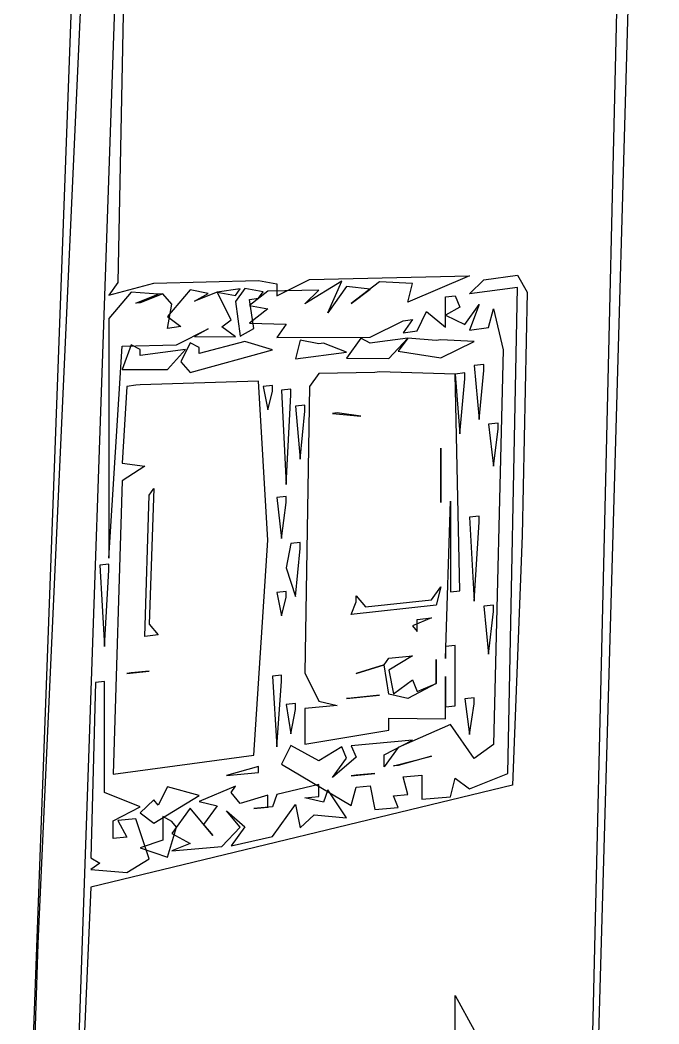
# Model space of a CAD drawing. Extents: x -13044 to 47959, y -15328 to 42462.
# Drawn here: x -12763 to -7657, y -1956 to 6067 of the extents above; entities that cross this region are included whole.
import ezdxf

# ---------------------------------------------------------------- set-up
doc = ezdxf.new("R2010")
doc.units = 0

msp = doc.modelspace()

# ---------------------------------------------------------------- linework, layer by layer
for p, q in [((-7657.4087, 14829.6841), (-8167.6818, -2965.4726)), ((-7657.4087, 14829.6841, 2942.7083), (-8167.6818, -2965.4726, 1057.2917)), ((-12763.0383, -4941.87), (-12160.7056, 11318.0613)), ((-12763.0383, -4941.87, 864.5833), (-12160.7056, 11318.0613, 2677.0833)), ((-11874.336, 9322.4134), (-11981.9455, 3970.71)), ((-11874.336, 9322.4134, 2447.9167), (-11981.9455, 3970.71, 1854.1667)), ((-12374.2513, -4508.5259), (-11910.2354, 8987.6616)), ((-12374.2513, -4508.5259, 911.4583), (-11910.2354, 8987.6616, 2411.4583)), ((-8206.6977, -2967.6967), (-7932.8809, 8791.0242)), ((-8206.6977, -2967.6967, 1057.2917), (-7932.8809, 8791.0242, 2307.2917)), ((-12196.3696, 7998.5968), (-12622.0654, -1316.5024)), ((-12196.3696, 7998.5968, 2307.2917), (-12622.0654, -1316.5024, 1270.8333)), ((-10450.816, 3993.4591), (-9171.3253, 4023.961)), ((-10450.816, 3993.4591, 1833.3333), (-9171.3253, 4023.961, 1817.7083)), ((-9171.3253, 4023.961), (-9664.8813, 3813.1374)), ((-9171.3253, 4023.961, 1817.7083), (-9664.8813, 3813.1374, 1802.0833)), ((-9056.6529, 3991.1606), (-8787.9427, 4027.398)), ((-9056.6529, 3991.1606, 1812.5), (-8787.9427, 4027.398, 1812.5)), ((-8787.9427, 4027.398), (-8710.8734, 3892.2556)), ((-8787.9427, 4027.398, 1812.5), (-8710.8734, 3892.2556, 1796.875)), ((-11981.9455, 3970.71), (-12053.5377, 3867.3134)), ((-11981.9455, 3970.71, 1854.1667), (-12053.5377, 3867.3134, 1843.75)), ((-12053.5377, 3867.3134), (-11694.3947, 3963.8133)), ((-12053.5377, 3867.3134, 1843.75), (-11694.3947, 3963.8133, 1848.9583)), ((-11694.3947, 3963.8133), (-10857.0064, 3985.1688)), ((-11694.3947, 3963.8133, 1848.9583), (-10857.0064, 3985.1688, 1838.5417)), ((-10857.0064, 3985.1688), (-10709.7324, 3957.9863)), ((-10857.0064, 3985.1688, 1838.5417), (-10709.7324, 3957.9863, 1833.3333)), ((-10709.7324, 3863.1089), (-10450.816, 3993.4591)), ((-10709.7324, 3863.1089, 1822.9167), (-10450.816, 3993.4591, 1833.3333)), ((-10709.7324, 3957.9863), (-10709.7324, 3863.1089)), ((-10709.7324, 3957.9863, 1833.3333), (-10709.7324, 3863.1089, 1822.9167)), ((-10190.3777, 3981.4227), (-10487.897, 3798.1476)), ((-10190.3777, 3981.4227, 1828.125), (-10487.897, 3798.1476, 1812.5)), ((-10302.1814, 3727.8775), (-10190.3777, 3981.4227)), ((-10302.1814, 3727.8775, 1802.0833), (-10190.3777, 3981.4227, 1828.125)), ((-10153.0472, 3938.7795), (-10302.1814, 3727.8775)), ((-10153.0472, 3938.7795, 1822.9167), (-10302.1814, 3727.8775, 1802.0833)), ((-9965.9234, 3916.3773), (-10153.0472, 3938.7795)), ((-9965.9234, 3916.3773, 1817.7083), (-10153.0472, 3938.7795, 1822.9167)), ((-9890.8531, 3974.4198), (-10115.6854, 3800.5852)), ((-9890.8531, 3974.4198, 1822.9167), (-10115.6854, 3800.5852, 1807.2917)), ((-9627.108, 3962.2508), (-9890.8531, 3974.4198)), ((-9627.108, 3962.2508, 1817.7083), (-9890.8531, 3974.4198, 1822.9167)), ((-9664.8813, 3813.1374), (-9627.108, 3962.2508)), ((-9664.8813, 3813.1374, 1802.0833), (-9627.108, 3962.2508, 1817.7083)), ((-9171.3253, 3879.1669), (-9056.6529, 3991.1606)), ((-9171.3253, 3879.1669, 1802.0833), (-9056.6529, 3991.1606, 1812.5)), ((-11874.336, 3892.0572), (-12053.5377, 3680.4446)), ((-11874.336, 3892.0572), (-12053.5377, 3680.4446)), ((-11874.336, 3892.0572, 1843.75), (-12053.5377, 3680.4446, 1822.9167)), ((-11874.336, 3892.0572, 1843.75), (-12053.5377, 3680.4446, 1822.9167)), ((-11658.3172, 3874.9554), (-11874.336, 3892.0572)), ((-11658.3172, 3874.9554), (-11874.336, 3892.0572)), ((-11658.3172, 3874.9554, 1838.5417), (-11874.336, 3892.0572, 1843.75)), ((-11658.3172, 3874.9554, 1838.5417), (-11874.336, 3892.0572, 1843.75)), ((-11838.4071, 3803.3528), (-11658.3172, 3874.9554)), ((-11838.4071, 3803.3528, 1833.3333), (-11658.3172, 3874.9554, 1838.5417)), ((-11622.21, 3879.9216), (-11802.4485, 3808.2793)), ((-11622.21, 3879.9216, 1838.5417), (-11802.4485, 3808.2793, 1833.3333)), ((-11622.21, 3879.9216), (-11658.3172, 3874.9554)), ((-11622.21, 3879.9216, 1838.5417), (-11658.3172, 3874.9554, 1838.5417)), ((-11549.9059, 3795.8912), (-11622.21, 3879.9216)), ((-11549.9059, 3795.8912), (-11622.21, 3879.9216)), ((-11549.9059, 3795.8912, 1828.125), (-11622.21, 3879.9216, 1838.5417)), ((-11549.9059, 3795.8912, 1828.125), (-11622.21, 3879.9216, 1838.5417)), ((-11404.9385, 3909.8054), (-11586.0729, 3697.0192)), ((-11404.9385, 3909.8054), (-11586.0729, 3697.0192)), ((-11404.9385, 3909.8054, 1838.5417), (-11586.0729, 3697.0192, 1817.7083)), ((-11404.9385, 3909.8054, 1838.5417), (-11586.0729, 3697.0192, 1817.7083)), ((-11259.49, 3882.6671), (-11404.9385, 3909.8054)), ((-11259.49, 3882.6671), (-11404.9385, 3909.8054)), ((-11259.49, 3882.6671, 1833.3333), (-11404.9385, 3909.8054, 1838.5417)), ((-11259.49, 3882.6671, 1833.3333), (-11404.9385, 3909.8054, 1838.5417)), ((-11186.5846, 3892.6555), (-11368.6216, 3820.6306)), ((-11186.5846, 3892.6555), (-11368.6216, 3820.6306)), ((-11186.5846, 3892.6555, 1833.3333), (-11368.6216, 3820.6306, 1828.125)), ((-11186.5846, 3892.6555, 1833.3333), (-11368.6216, 3820.6306, 1828.125)), ((-11368.6216, 3820.6306), (-11259.49, 3882.6671)), ((-11368.6216, 3820.6306), (-11259.49, 3882.6671)), ((-11368.6216, 3820.6306, 1828.125), (-11259.49, 3882.6671, 1833.3333)), ((-11368.6216, 3820.6306, 1828.125), (-11259.49, 3882.6671, 1833.3333)), ((-11003.7903, 3917.6991), (-11186.5846, 3892.6555)), ((-11003.7903, 3917.6991, 1833.3333), (-11186.5846, 3892.6555, 1833.3333)), ((-11076.9992, 3671.4616), (-11186.5846, 3892.6555)), ((-11076.9992, 3671.4616), (-11186.5846, 3892.6555)), ((-11186.5846, 3892.6555), (-11040.41, 3865.4209)), ((-11076.9992, 3671.4616, 1807.2917), (-11186.5846, 3892.6555, 1833.3333)), ((-11076.9992, 3671.4616, 1807.2917), (-11186.5846, 3892.6555, 1833.3333)), ((-11186.5846, 3892.6555, 1833.3333), (-11040.41, 3865.4209, 1828.125)), ((-10967.1402, 3922.7203), (-11040.41, 3818.1597)), ((-10967.1402, 3922.7203, 1833.3333), (-11040.41, 3818.1597, 1822.9167)), ((-11040.41, 3865.4209), (-11003.7903, 3917.6991)), ((-11040.41, 3865.4209, 1828.125), (-11003.7903, 3917.6991, 1833.3333)), ((-10820.234, 3895.4678), (-10967.1402, 3922.7203)), ((-10820.234, 3895.4678, 1828.125), (-10967.1402, 3922.7203, 1833.3333)), ((-10783.4308, 3900.4902), (-10930.4595, 3785.7852)), ((-10783.4308, 3900.4902, 1828.125), (-10930.4595, 3785.7852, 1817.7083)), ((-10857.0064, 3843.0899), (-10820.234, 3895.4678)), ((-10857.0064, 3843.0899, 1822.9167), (-10820.234, 3895.4678, 1828.125)), ((-10376.561, 3908.3972), (-10783.4308, 3900.4902)), ((-10376.561, 3908.3972, 1822.9167), (-10783.4308, 3900.4902, 1828.125)), ((-10487.897, 3798.1476), (-10376.561, 3908.3972)), ((-10487.897, 3798.1476, 1812.5), (-10376.561, 3908.3972, 1822.9167)), ((-10115.6854, 3800.5852), (-9965.9234, 3916.3773)), ((-10115.6854, 3800.5852, 1807.2917), (-9965.9234, 3916.3773, 1817.7083)), ((-9361.7981, 3853.6848), (-9285.7059, 3863.8647)), ((-9361.7981, 3853.6848, 1802.0833), (-9285.7059, 3863.8647, 1802.0833)), ((-9361.7981, 3612.8727), (-9361.7981, 3853.6848)), ((-9361.7981, 3612.8727, 1776.0417), (-9361.7981, 3853.6848, 1802.0833)), ((-9285.7059, 3863.8647), (-9247.6114, 3772.5136)), ((-9285.7059, 3863.8647, 1802.0833), (-9247.6114, 3772.5136, 1791.6667)), ((-8787.9427, 3930.457), (-9171.3253, 3879.1669)), ((-8787.9427, 3930.457, 1802.0833), (-9171.3253, 3879.1669, 1802.0833)), ((-8864.8806, 45.8255), (-8787.9427, 3930.457)), ((-8864.8806, 45.8255, 1385.4167), (-8787.9427, 3930.457, 1802.0833)), ((-8710.8734, 3892.2556), (-8749.4245, 1947.47)), ((-8710.8734, 3892.2556, 1796.875), (-8749.4245, 1947.47, 1588.5417)), ((-11802.4485, 3808.2793), (-11838.4071, 3803.3528)), ((-11802.4485, 3808.2793, 1833.3333), (-11838.4071, 3803.3528, 1833.3333)), ((-11586.0729, 3603.0828), (-11549.9059, 3795.8912)), ((-11586.0729, 3603.0828), (-11549.9059, 3795.8912)), ((-11586.0729, 3603.0828, 1807.2917), (-11549.9059, 3795.8912, 1828.125)), ((-11586.0729, 3603.0828, 1807.2917), (-11549.9059, 3795.8912, 1828.125)), ((-11040.41, 3818.1597), (-11003.7903, 3539.4525)), ((-11040.41, 3818.1597, 1822.9167), (-11003.7903, 3539.4525, 1791.6667)), ((-10930.4595, 3833.1054), (-10857.0064, 3843.0899)), ((-10930.4595, 3833.1054, 1822.9167), (-10857.0064, 3843.0899, 1822.9167)), ((-10893.7483, 3601.396), (-10930.4595, 3833.1054)), ((-10893.7483, 3601.396, 1796.875), (-10930.4595, 3833.1054, 1822.9167)), ((-10930.4595, 3785.7852), (-10783.4308, 3758.2928)), ((-10930.4595, 3785.7852, 1817.7083), (-10783.4308, 3758.2928, 1812.5)), ((-9247.6114, 3772.5136), (-9361.7981, 3709.1976)), ((-9247.6114, 3772.5136, 1791.6667), (-9361.7981, 3709.1976, 1786.4583)), ((-9209.4846, 3632.8408), (-9094.9095, 3792.7786)), ((-9209.4846, 3632.8408, 1776.0417), (-9094.9095, 3792.7786, 1791.6667)), ((-9094.9095, 3792.7786), (-9171.3253, 3589.5787)), ((-9094.9095, 3792.7786, 1791.6667), (-9171.3253, 3589.5787, 1770.8333)), ((-11586.0729, 3697.0192), (-11477.4822, 3617.6687)), ((-11586.0729, 3697.0192), (-11477.4822, 3617.6687)), ((-11586.0729, 3697.0192, 1817.7083), (-11477.4822, 3617.6687, 1807.2917)), ((-11586.0729, 3697.0192, 1817.7083), (-11477.4822, 3617.6687, 1807.2917)), ((-10783.4308, 3758.2928), (-10930.4595, 3643.8246)), ((-10783.4308, 3758.2928, 1812.5), (-10930.4595, 3643.8246, 1802.0833)), ((-9589.3027, 3583.0472), (-9513.5962, 3737.215)), ((-9589.3027, 3583.0472, 1776.0417), (-9513.5962, 3737.215, 1791.6667)), ((-9513.5962, 3737.215), (-9361.7981, 3612.8727)), ((-9513.5962, 3737.215, 1791.6667), (-9361.7981, 3612.8727, 1776.0417)), ((-9361.7981, 3709.1976), (-9209.4846, 3632.8408)), ((-9361.7981, 3709.1976, 1786.4583), (-9209.4846, 3632.8408, 1776.0417)), ((-9018.3637, 3609.5496), (-8980.0419, 3759.6551)), ((-9018.3637, 3609.5496, 1770.8333), (-8980.0419, 3759.6551, 1786.4583)), ((-8980.0419, 3759.6551), (-8903.3004, 3430.938)), ((-8980.0419, 3759.6551, 1786.4583), (-8903.3004, 3430.938, 1750)), ((-12053.5377, 3680.4446), (-12053.5377, 1765.0394)), ((-12053.5377, 3680.4446), (-12053.5377, 1765.0394)), ((-12053.5377, 3680.4446, 1822.9167), (-12053.5377, 1765.0394, 1609.375)), ((-12053.5377, 3680.4446, 1822.9167), (-12053.5377, 1765.0394, 1609.375)), ((-11477.4822, 3617.6687), (-11586.0729, 3603.0828)), ((-11477.4822, 3617.6687), (-11586.0729, 3603.0828)), ((-11477.4822, 3617.6687, 1807.2917), (-11586.0729, 3603.0828, 1807.2917)), ((-11477.4822, 3617.6687, 1807.2917), (-11586.0729, 3603.0828, 1807.2917)), ((-11150.0865, 3614.4422), (-11076.9992, 3671.4616)), ((-11150.0865, 3614.4422), (-11076.9992, 3671.4616)), ((-11150.0865, 3614.4422, 1802.0833), (-11076.9992, 3671.4616, 1807.2917)), ((-11150.0865, 3614.4422, 1802.0833), (-11076.9992, 3671.4616, 1807.2917)), ((-11040.41, 3534.5927), (-11150.0865, 3614.4422)), ((-11040.41, 3534.5927), (-11150.0865, 3614.4422)), ((-11040.41, 3534.5927, 1791.6667), (-11150.0865, 3614.4422, 1802.0833)), ((-11040.41, 3534.5927, 1791.6667), (-11150.0865, 3614.4422, 1802.0833)), ((-10930.4595, 3643.8246), (-10635.9108, 3635.7518)), ((-10930.4595, 3643.8246, 1802.0833), (-10635.9108, 3635.7518, 1796.875)), ((-10635.9108, 3635.7518), (-10709.7324, 3531.038)), ((-10635.9108, 3635.7518, 1796.875), (-10709.7324, 3531.038, 1786.4583)), ((-9965.9234, 3533.6728), (-9702.6228, 3664.15)), ((-9965.9234, 3533.6728, 1776.0417), (-9702.6228, 3664.15, 1786.4583)), ((-9702.6228, 3664.15), (-9627.108, 3674.1309)), ((-9627.108, 3674.1309), (-9702.6228, 3568.1911)), ((-9702.6228, 3664.15, 1786.4583), (-9627.108, 3674.1309, 1786.4583)), ((-9627.108, 3674.1309, 1786.4583), (-9702.6228, 3568.1911, 1776.0417)), ((-11513.709, 3471.7816), (-11259.49, 3599.8059)), ((-11513.709, 3471.7816), (-11259.49, 3599.8059)), ((-11513.709, 3471.7816, 1791.6667), (-11259.49, 3599.8059, 1802.0833)), ((-11513.709, 3471.7816, 1791.6667), (-11259.49, 3599.8059, 1802.0833)), ((-11259.49, 3599.8059), (-11368.6216, 3538.121)), ((-11259.49, 3599.8059), (-11368.6216, 3538.121)), ((-11259.49, 3599.8059, 1802.0833), (-11368.6216, 3538.121, 1796.875)), ((-11259.49, 3599.8059, 1802.0833), (-11368.6216, 3538.121, 1796.875)), ((-11368.6216, 3538.121), (-11040.41, 3534.5927)), ((-11368.6216, 3538.121), (-11040.41, 3534.5927)), ((-11368.6216, 3538.121, 1796.875), (-11040.41, 3534.5927, 1791.6667)), ((-11368.6216, 3538.121, 1796.875), (-11040.41, 3534.5927, 1791.6667)), ((-11003.7903, 3539.4525), (-10893.7483, 3601.396)), ((-11003.7903, 3539.4525, 1791.6667), (-10893.7483, 3601.396, 1796.875)), ((-10709.7324, 3531.038), (-9965.9234, 3533.6728)), ((-10709.7324, 3531.038, 1786.4583), (-9965.9234, 3533.6728, 1776.0417)), ((-9702.6228, 3568.1911), (-9589.3027, 3583.0472)), ((-9702.6228, 3568.1911, 1776.0417), (-9589.3027, 3583.0472, 1776.0417)), ((-9171.3253, 3589.5787), (-9018.3637, 3609.5496)), ((-9171.3253, 3589.5787, 1770.8333), (-9018.3637, 3609.5496, 1770.8333)), ((-12053.5377, 1765.0394), (-11946.1052, 3461.1735)), ((-12053.5377, 1765.0394), (-11946.1052, 3461.1735)), ((-12053.5377, 1765.0394, 1609.375), (-11946.1052, 3461.1735, 1796.875)), ((-12053.5377, 1765.0394, 1609.375), (-11946.1052, 3461.1735, 1796.875)), ((-11946.1052, 3461.1735), (-11513.709, 3471.7816)), ((-11946.1052, 3461.1735), (-11513.709, 3471.7816)), ((-11946.1052, 3461.1735, 1796.875), (-11513.709, 3471.7816, 1791.6667)), ((-11946.1052, 3461.1735, 1796.875), (-11513.709, 3471.7816, 1791.6667)), ((-11874.336, 3470.7365), (-11946.1052, 3274.074)), ((-11874.336, 3470.7365, 1796.875), (-11946.1052, 3274.074, 1776.0417)), ((-11802.4485, 3433.4632), (-11874.336, 3470.7365)), ((-11802.4485, 3433.4632, 1791.6667), (-11874.336, 3470.7365, 1796.875)), ((-11404.9385, 3486.2165), (-11477.4822, 3335.5098)), ((-11404.9385, 3486.2165, 1791.6667), (-11477.4822, 3335.5098, 1776.0417)), ((-11332.2745, 3448.7552), (-11404.9385, 3486.2165)), ((-11332.2745, 3448.7552, 1786.4583), (-11404.9385, 3486.2165, 1791.6667)), ((-10967.1402, 3497.0158), (-11332.2745, 3401.6507)), ((-10967.1402, 3497.0158, 1786.4583), (-11332.2745, 3401.6507, 1781.25)), ((-10746.597, 3431.3277), (-10967.1402, 3497.0158)), ((-10746.597, 3431.3277, 1776.0417), (-10967.1402, 3497.0158, 1786.4583)), ((-10524.9469, 3507.9236), (-10561.9658, 3360.4965)), ((-10524.9469, 3507.9236, 1781.25), (-10561.9658, 3360.4965, 1765.625)), ((-10376.561, 3479.8388), (-10524.9469, 3507.9236)), ((-10376.561, 3479.8388, 1776.0417), (-10524.9469, 3507.9236, 1781.25)), ((-10339.3868, 3484.7123), (-10376.561, 3479.8388)), ((-10339.3868, 3484.7123, 1776.0417), (-10376.561, 3479.8388, 1776.0417)), ((-10153.0472, 3413.666), (-10339.3868, 3484.7123)), ((-10153.0472, 3413.666, 1765.625), (-10339.3868, 3484.7123, 1776.0417)), ((-10040.8674, 3523.8478), (-10153.0472, 3365.9284)), ((-10040.8674, 3523.8478, 1776.0417), (-10153.0472, 3365.9284, 1760.4167)), ((-9965.9234, 3485.8347), (-10040.8674, 3523.8478)), ((-9965.9234, 3485.8347, 1770.8333), (-10040.8674, 3523.8478, 1776.0417)), ((-9928.404, 3490.7333), (-9965.9234, 3485.8347)), ((-9928.404, 3490.7333, 1770.8333), (-9965.9234, 3485.8347, 1770.8333)), ((-9664.8813, 3525.1393), (-9928.404, 3490.7333)), ((-9664.8813, 3525.1393, 1770.8333), (-9928.404, 3490.7333, 1770.8333)), ((-9815.6562, 3361.6976), (-9664.8813, 3525.1393)), ((-9815.6562, 3361.6976, 1755.2083), (-9664.8813, 3525.1393, 1770.8333)), ((-9664.8813, 3525.1393), (-9740.3324, 3419.3699)), ((-9664.8813, 3525.1393, 1770.8333), (-9740.3324, 3419.3699, 1760.4167)), ((-9437.7614, 3506.6707), (-9664.8813, 3525.1393)), ((-9437.7614, 3506.6707, 1765.625), (-9664.8813, 3525.1393, 1770.8333)), ((-9399.7959, 3511.6072), (-9437.7614, 3506.6707)), ((-9399.7959, 3511.6072, 1765.625), (-9437.7614, 3506.6707, 1765.625)), ((-9133.1336, 3497.9946), (-9399.7959, 3511.6072)), ((-9133.1336, 3497.9946, 1760.4167), (-9399.7959, 3511.6072, 1765.625)), ((-9399.7959, 3367.1811), (-9133.1336, 3497.9946)), ((-9399.7959, 3367.1811, 1750), (-9133.1336, 3497.9946, 1760.4167)), ((-11441.2254, 3434.3549), (-11802.4485, 3386.6112)), ((-11441.2254, 3434.3549, 1786.4583), (-11802.4485, 3386.6112, 1786.4583)), ((-11802.4485, 3386.6112), (-11802.4485, 3433.4632)), ((-11802.4485, 3386.6112, 1786.4583), (-11802.4485, 3433.4632, 1791.6667)), ((-11586.0729, 3274.3055), (-11441.2254, 3434.3549)), ((-11586.0729, 3274.3055, 1770.8333), (-11441.2254, 3434.3549, 1786.4583)), ((-11404.9385, 3250.8893), (-10746.597, 3431.3277)), ((-11404.9385, 3250.8893, 1765.625), (-10746.597, 3431.3277, 1776.0417)), ((-11332.2745, 3401.6507), (-11332.2745, 3448.7552)), ((-11332.2745, 3401.6507, 1781.25), (-11332.2745, 3448.7552, 1786.4583)), ((-10561.9658, 3360.4965), (-10153.0472, 3413.666)), ((-10561.9658, 3360.4965, 1765.625), (-10153.0472, 3413.666, 1765.625)), ((-9740.3324, 3419.3699), (-9399.7959, 3367.1811)), ((-9740.3324, 3419.3699, 1760.4167), (-9399.7959, 3367.1811, 1750)), ((-8903.3004, 3430.938), (-8980.0419, 277.2024)), ((-8903.3004, 3430.938, 1750), (-8980.0419, 277.2024, 1411.4583)), ((-11477.4822, 3335.5098), (-11404.9385, 3250.8893)), ((-11477.4822, 3335.5098, 1776.0417), (-11404.9385, 3250.8893, 1765.625)), ((-10153.0472, 3365.9284), (-9815.6562, 3361.6976)), ((-10153.0472, 3365.9284, 1760.4167), (-9815.6562, 3361.6976, 1755.2083)), ((-9056.6529, 3314.5929), (-9133.1336, 3304.8538)), ((-9056.6529, 3314.5929, 1739.5833), (-9133.1336, 3304.8538, 1739.5833)), ((-9133.1336, 3304.8538), (-9094.9095, 2874.9698)), ((-9133.1336, 3304.8538, 1739.5833), (-9094.9095, 2874.9698, 1692.7083)), ((-9056.6529, 3266.2666), (-9056.6529, 3314.5929)), ((-9056.6529, 3266.2666, 1734.375), (-9056.6529, 3314.5929, 1739.5833)), ((-11946.1052, 3274.074), (-11586.0729, 3274.3055)), ((-11946.1052, 3274.074, 1776.0417), (-11586.0729, 3274.3055, 1770.8333)), ((-10376.561, 3241.7509), (-10450.816, 3137.0601)), ((-10376.561, 3241.7509, 1750), (-10450.816, 3137.0601, 1739.5833)), ((-9928.404, 3251.4423), (-10376.561, 3241.7509)), ((-9928.404, 3251.4423, 1744.7917), (-10376.561, 3241.7509, 1750)), ((-9890.8531, 3256.2442), (-9928.404, 3251.4423)), ((-9890.8531, 3256.2442, 1744.7917), (-9928.404, 3251.4423, 1744.7917)), ((-9285.7059, 3237.222), (-9890.8531, 3256.2442)), ((-9285.7059, 3237.222, 1734.375), (-9890.8531, 3256.2442, 1744.7917)), ((-9209.4846, 3246.8871), (-9285.7059, 3237.222)), ((-9209.4846, 3246.8871, 1734.375), (-9285.7059, 3237.222, 1734.375)), ((-9247.6114, 1505.9979), (-9285.7059, 3237.222)), ((-9285.7059, 3237.222), (-9247.6114, 2759.8151)), ((-9247.6114, 1505.9979, 1546.875), (-9285.7059, 3237.222, 1734.375)), ((-9285.7059, 3237.222, 1734.375), (-9247.6114, 2759.8151, 1682.2917)), ((-9209.4846, 3198.6429), (-9209.4846, 3246.8871)), ((-9209.4846, 3198.6429, 1729.1667), (-9209.4846, 3246.8871, 1734.375)), ((-9094.9095, 2874.9698), (-9056.6529, 3266.2666)), ((-9094.9095, 2874.9698, 1692.7083), (-9056.6529, 3266.2666, 1734.375)), ((-11910.2354, 3138.3941), (-11946.1052, 2525.6759)), ((-11910.2354, 3138.3941, 1760.4167), (-11946.1052, 2525.6759, 1692.7083)), ((-11838.4071, 3147.695), (-11910.2354, 3138.3941)), ((-11838.4071, 3147.695, 1760.4167), (-11910.2354, 3138.3941, 1760.4167)), ((-11802.4485, 3152.3512), (-11838.4071, 3147.695)), ((-11802.4485, 3152.3512, 1760.4167), (-11838.4071, 3147.695, 1760.4167)), ((-10857.0064, 3180.055), (-11802.4485, 3152.3512)), ((-10857.0064, 3180.055, 1750), (-11802.4485, 3152.3512, 1760.4167)), ((-10783.4308, 1909.7265), (-10857.0064, 3180.055)), ((-10783.4308, 1909.7265, 1609.375), (-10857.0064, 3180.055, 1750)), ((-10746.597, 3146.8142), (-10820.234, 3137.3977)), ((-10746.597, 3146.8142, 1744.7917), (-10820.234, 3137.3977, 1744.7917)), ((-10820.234, 3137.3977), (-10783.4308, 2952.5075)), ((-10820.234, 3137.3977, 1744.7917), (-10783.4308, 2952.5075, 1723.9583)), ((-10746.597, 3099.3953), (-10746.597, 3146.8142)), ((-10746.597, 3099.3953, 1739.5833), (-10746.597, 3146.8142, 1744.7917)), ((-10450.816, 3137.0601), (-10487.897, 849.5632)), ((-10450.816, 3137.0601, 1739.5833), (-10487.897, 849.5632, 1489.5833)), ((-9247.6114, 2759.8151), (-9209.4846, 3198.6429)), ((-9247.6114, 2759.8151, 1682.2917), (-9209.4846, 3198.6429, 1729.1667)), ((-10783.4308, 2952.5075), (-10746.597, 3099.3953)), ((-10783.4308, 2952.5075, 1723.9583), (-10746.597, 3099.3953, 1739.5833)), ((-10598.9538, 3118.1962), (-10672.837, 3108.7879)), ((-10598.9538, 3118.1962, 1739.5833), (-10672.837, 3108.7879, 1739.5833)), ((-10672.837, 3108.7879), (-10635.9108, 2353.8366)), ((-10672.837, 3108.7879, 1739.5833), (-10635.9108, 2353.8366, 1656.25)), ((-10635.9108, 2353.8366), (-10598.9538, 3070.698)), ((-10635.9108, 2353.8366, 1656.25), (-10598.9538, 3070.698, 1734.375)), ((-10598.9538, 3070.698), (-10598.9538, 3118.1962)), ((-10598.9538, 3070.698, 1734.375), (-10598.9538, 3118.1962, 1739.5833)), ((-10487.897, 2989.6648), (-10561.9658, 2980.3521)), ((-10487.897, 2989.6648, 1723.9583), (-10561.9658, 2980.3521, 1723.9583)), ((-10561.9658, 2980.3521), (-10524.9469, 2557.1652)), ((-10561.9658, 2980.3521, 1723.9583), (-10524.9469, 2557.1652, 1677.0833)), ((-10487.897, 2942.1069), (-10487.897, 2989.6648)), ((-10487.897, 2942.1069, 1718.75), (-10487.897, 2989.6648, 1723.9583)), ((-10524.9469, 2557.1652), (-10487.897, 2942.1069)), ((-10524.9469, 2557.1652, 1677.0833), (-10487.897, 2942.1069, 1718.75)), ((-10227.6769, 2926.987), (-10264.9448, 2922.3413)), ((-10227.6769, 2926.987, 1713.5417), (-10264.9448, 2922.3413, 1713.5417)), ((-10264.9448, 2922.3413), (-10040.8674, 2902.476)), ((-10264.9448, 2922.3413, 1713.5417), (-10040.8674, 2902.476, 1708.3333)), ((-10040.8674, 2902.476), (-10227.6769, 2926.987)), ((-10040.8674, 2902.476, 1708.3333), (-10227.6769, 2926.987, 1713.5417)), ((-8941.6875, 2845.3527), (-9018.3637, 2836.0004)), ((-8941.6875, 2845.3527, 1687.5), (-9018.3637, 2836.0004, 1687.5)), ((-9018.3637, 2836.0004), (-8980.0419, 2502.1028)), ((-9018.3637, 2836.0004, 1687.5), (-8980.0419, 2502.1028, 1651.0417)), ((-8941.6875, 2796.9647), (-8941.6875, 2845.3527)), ((-8941.6875, 2796.9647, 1682.2917), (-8941.6875, 2845.3527, 1687.5)), ((-8980.0419, 2502.1028), (-8941.6875, 2796.9647)), ((-8980.0419, 2502.1028, 1651.0417), (-8941.6875, 2796.9647, 1682.2917)), ((-9399.7959, 2645.0507), (-9399.7959, 2211.7724)), ((-9399.7959, 2596.9087), (-9399.7959, 2645.0507)), ((-9399.7959, 2645.0507, 1671.875), (-9399.7959, 2211.7724, 1625)), ((-9399.7959, 2596.9087, 1666.6667), (-9399.7959, 2645.0507, 1671.875)), ((-9399.7959, 2211.7724), (-9399.7959, 2596.9087)), ((-9399.7959, 2211.7724, 1625), (-9399.7959, 2596.9087, 1666.6667)), ((-11946.1052, 2525.6759), (-11766.4603, 2500.8125)), ((-11946.1052, 2525.6759, 1692.7083), (-11766.4603, 2500.8125, 1687.5)), ((-11766.4603, 2500.8125), (-11946.1052, 2385.3513)), ((-11766.4603, 2500.8125, 1687.5), (-11946.1052, 2385.3513, 1677.0833)), ((-11946.1052, 2385.3513), (-12017.7564, 39.8683)), ((-11946.1052, 2385.3513, 1677.0833), (-12017.7564, 39.8683, 1416.6667)), ((-11766.4603, 1141.5438), (-11730.4423, 2270.7523)), ((-11766.4603, 1141.5438, 1536.4583), (-11730.4423, 2270.7523, 1661.4583)), ((-11694.3947, 2321.9623), (-11730.4423, 1239.1575)), ((-11730.4423, 2270.7523), (-11694.3947, 2321.9623)), ((-11694.3947, 2321.9623, 1666.6667), (-11730.4423, 1239.1575, 1546.875)), ((-11730.4423, 2270.7523, 1661.4583), (-11694.3947, 2321.9623, 1666.6667)), ((-10635.9108, 2258.8799), (-10709.7324, 2250.1929)), ((-10635.9108, 2258.8799, 1645.8333), (-10709.7324, 2250.1929, 1645.8333)), ((-10709.7324, 2250.1929), (-10672.837, 1922.325)), ((-10709.7324, 2250.1929, 1645.8333), (-10672.837, 1922.325, 1609.375)), ((-10635.9108, 2211.4016), (-10635.9108, 2258.8799)), ((-10635.9108, 2211.4016, 1640.625), (-10635.9108, 2258.8799, 1645.8333)), ((-10672.837, 1922.325), (-10635.9108, 2211.4016)), ((-10672.837, 1922.325, 1609.375), (-10635.9108, 2211.4016, 1640.625)), ((-9361.7981, 963.9391), (-9323.7682, 2220.5558)), ((-9361.7981, 963.9391, 1489.5833), (-9323.7682, 2220.5558, 1625)), ((-9323.7682, 2220.5558), (-9323.7682, 1497.813)), ((-9323.7682, 2220.5558, 1625), (-9323.7682, 1497.813, 1546.875)), ((-9094.9095, 2102.0782), (-9171.3253, 2093.3731)), ((-9094.9095, 2102.0782, 1609.375), (-9171.3253, 2093.3731, 1609.375)), ((-9171.3253, 2093.3731), (-9133.1336, 1421.731)), ((-9171.3253, 2093.3731, 1609.375), (-9133.1336, 1421.731, 1536.4583)), ((-9094.9095, 2053.7724), (-9094.9095, 2102.0782)), ((-9094.9095, 2053.7724, 1604.1667), (-9094.9095, 2102.0782, 1609.375)), ((-9133.1336, 1421.731), (-9094.9095, 2053.7724)), ((-9133.1336, 1421.731, 1536.4583), (-9094.9095, 2053.7724, 1604.1667)), ((-8749.4245, 1947.47), (-8826.428, -47.5816)), ((-8749.4245, 1947.47, 1588.5417), (-8826.428, -47.5816, 1375)), ((-10893.7483, 192.9228), (-10783.4308, 1909.7265)), ((-10893.7483, 192.9228, 1421.875), (-10783.4308, 1909.7265, 1609.375)), ((-10598.9538, 1883.2434), (-10635.9108, 1689.1398)), ((-10598.9538, 1883.2434, 1604.1667), (-10635.9108, 1689.1398, 1583.3333)), ((-10524.9469, 1891.6343), (-10598.9538, 1883.2434)), ((-10524.9469, 1891.6343, 1604.1667), (-10598.9538, 1883.2434, 1604.1667)), ((-10524.9469, 1844.0964), (-10524.9469, 1891.6343)), ((-10524.9469, 1844.0964, 1598.9583), (-10524.9469, 1891.6343, 1604.1667)), ((-10561.9658, 1459.7747), (-10524.9469, 1844.0964)), ((-10561.9658, 1459.7747, 1557.2917), (-10524.9469, 1844.0964, 1598.9583)), ((-12053.5377, 1718.3222), (-12125.0123, 1710.2184)), ((-12053.5377, 1718.3222, 1604.1667), (-12125.0123, 1710.2184, 1604.1667)), ((-12125.0123, 1710.2184), (-12089.2897, 1060.4966)), ((-12125.0123, 1710.2184, 1604.1667), (-12089.2897, 1060.4966, 1531.25)), ((-12053.5377, 1671.605), (-12053.5377, 1718.3222)), ((-12053.5377, 1671.605, 1598.9583), (-12053.5377, 1718.3222, 1604.1667)), ((-10635.9108, 1689.1398), (-10561.9658, 1459.7747)), ((-10635.9108, 1689.1398, 1583.3333), (-10561.9658, 1459.7747, 1557.2917)), ((-12089.2897, 1060.4966), (-12053.5377, 1671.605)), ((-12089.2897, 1060.4966, 1531.25), (-12053.5377, 1671.605, 1598.9583)), ((-9475.6948, 1433.3836), (-9399.7959, 1537.7841)), ((-9475.6948, 1433.3836, 1541.6667), (-9399.7959, 1537.7841, 1552.0833)), ((-9399.7959, 1537.7841), (-9437.7614, 1389.3184)), ((-9399.7959, 1537.7841, 1552.0833), (-9437.7614, 1389.3184, 1536.4583)), ((-10635.9108, 1499.2265), (-10709.7324, 1491.1737)), ((-10635.9108, 1499.2265, 1562.5), (-10709.7324, 1491.1737, 1562.5)), ((-10709.7324, 1491.1737), (-10672.837, 1305.3643)), ((-10709.7324, 1491.1737, 1562.5), (-10672.837, 1305.3643, 1541.6667)), ((-10672.837, 1305.3643), (-10635.9108, 1451.7481)), ((-10672.837, 1305.3643, 1541.6667), (-10635.9108, 1451.7481, 1557.2917)), ((-10635.9108, 1451.7481), (-10635.9108, 1499.2265)), ((-10635.9108, 1451.7481, 1557.2917), (-10635.9108, 1499.2265, 1562.5)), ((-10078.2921, 1464.4989), (-10003.4111, 1376.951)), ((-10078.2921, 1416.7211), (-10078.2921, 1464.4989)), ((-10078.2921, 1464.4989, 1552.0833), (-10003.4111, 1376.951, 1541.6667)), ((-10078.2921, 1416.7211, 1546.875), (-10078.2921, 1464.4989, 1552.0833)), ((-9323.7682, 1497.813), (-9247.6114, 1505.9979)), ((-9323.7682, 1497.813, 1546.875), (-9247.6114, 1505.9979, 1546.875)), ((-10115.6854, 1317.187), (-10078.2921, 1416.7211)), ((-10115.6854, 1317.187, 1536.4583), (-10078.2921, 1416.7211, 1546.875)), ((-9437.7614, 1389.3184), (-10115.6854, 1317.187)), ((-9437.7614, 1389.3184, 1536.4583), (-10115.6854, 1317.187, 1536.4583)), ((-10003.4111, 1376.951), (-9475.6948, 1433.3836)), ((-10003.4111, 1376.951, 1541.6667), (-9475.6948, 1433.3836, 1541.6667)), ((-8980.0419, 1389.6526), (-9056.6529, 1381.5423)), ((-8980.0419, 1389.6526, 1531.25), (-9056.6529, 1381.5423, 1531.25)), ((-9056.6529, 1381.5423), (-9018.3637, 998.8211)), ((-9056.6529, 1381.5423, 1531.25), (-9018.3637, 998.8211, 1489.5833)), ((-8980.0419, 1341.2852), (-8980.0419, 1389.6526)), ((-8980.0419, 1341.2852, 1526.0417), (-8980.0419, 1389.6526, 1531.25)), ((-9475.6948, 1289.0797), (-9627.108, 1225.1119)), ((-9475.6948, 1289.0797, 1526.0417), (-9627.108, 1225.1119, 1520.8333)), ((-9589.3027, 1277.1138), (-9475.6948, 1289.0797)), ((-9589.3027, 1277.1138, 1526.0417), (-9475.6948, 1289.0797, 1526.0417)), ((-9018.3637, 998.8211), (-8980.0419, 1341.2852)), ((-9018.3637, 998.8211, 1489.5833), (-8980.0419, 1341.2852, 1526.0417)), ((-11730.4423, 1239.1575), (-11658.3172, 1153.0503)), ((-11730.4423, 1239.1575, 1546.875), (-11658.3172, 1153.0503, 1536.4583)), ((-9627.108, 1225.1119), (-9589.3027, 1181.0332)), ((-9627.108, 1225.1119, 1520.8333), (-9589.3027, 1181.0332, 1515.625)), ((-9589.3027, 1181.0332), (-9589.3027, 1277.1138)), ((-9589.3027, 1181.0332, 1515.625), (-9589.3027, 1277.1138, 1526.0417)), ((-11658.3172, 1153.0503), (-11766.4603, 1141.5438)), ((-11658.3172, 1153.0503, 1536.4583), (-11766.4603, 1141.5438, 1536.4583)), ((-9285.7059, 1068.0742), (-9361.7981, 1060.2639)), ((-9285.7059, 1068.0742, 1500), (-9361.7981, 1060.2639, 1500)), ((-9361.7981, 1060.2639), (-9361.7981, 963.9391)), ((-9361.7981, 1060.2639, 1500), (-9361.7981, 963.9391, 1489.5833)), ((-9285.7059, 586.0414), (-9285.7059, 1068.0742)), ((-9285.7059, 586.0414, 1447.9167), (-9285.7059, 1068.0742, 1500)), ((-9853.2705, 914.0211), (-9815.6562, 965.7603)), ((-9853.2705, 914.0211, 1489.5833), (-9815.6562, 965.7603, 1494.7917)), ((-9815.6562, 965.7603), (-9627.108, 985.012)), ((-9627.108, 985.012), (-9815.6562, 869.9228)), ((-9815.6562, 965.7603, 1494.7917), (-9627.108, 985.012, 1494.7917)), ((-9627.108, 985.012, 1494.7917), (-9815.6562, 869.9228, 1484.375)), ((-9853.2705, 914.0211), (-10078.2921, 843.3883)), ((-10078.2921, 843.3883), (-9853.2705, 914.0211)), ((-9853.2705, 914.0211, 1489.5833), (-10078.2921, 843.3883, 1484.375)), ((-10078.2921, 843.3883, 1484.375), (-9853.2705, 914.0211, 1489.5833)), ((-9815.6562, 678.2478), (-9853.2705, 914.0211)), ((-9815.6562, 678.2478, 1463.5417), (-9853.2705, 914.0211, 1489.5833)), ((-9437.7614, 763.7371), (-9437.7614, 956.2236)), ((-9437.7614, 956.2236), (-9437.7614, 763.7371)), ((-9437.7614, 763.7371, 1468.75), (-9437.7614, 956.2236, 1489.5833)), ((-9437.7614, 956.2236, 1489.5833), (-9437.7614, 763.7371, 1468.75)), ((-11910.2354, 845.4812), (-11730.4423, 864.0321)), ((-11910.2354, 845.4812, 1505.2083), (-11730.4423, 864.0321, 1505.2083)), ((-11874.336, 849.1853), (-11910.2354, 845.4812)), ((-11874.336, 849.1853, 1505.2083), (-11910.2354, 845.4812, 1505.2083)), ((-11730.4423, 864.0321), (-11874.336, 849.1853)), ((-11730.4423, 864.0321, 1505.2083), (-11874.336, 849.1853, 1505.2083)), ((-10672.837, 830.7792), (-10746.597, 823.2875)), ((-10672.837, 830.7792, 1489.5833), (-10746.597, 823.2875, 1489.5833)), ((-10746.597, 823.2875), (-10709.7324, 257.7673)), ((-10746.597, 823.2875, 1489.5833), (-10709.7324, 257.7673, 1427.0833)), ((-10672.837, 783.3207), (-10672.837, 830.7792)), ((-10672.837, 783.3207, 1484.375), (-10672.837, 830.7792, 1489.5833)), ((-10487.897, 849.5632), (-10376.561, 622.7835)), ((-10487.897, 849.5632, 1489.5833), (-10376.561, 622.7835, 1463.5417)), ((-9815.6562, 869.9228), (-9778.0102, 681.9704)), ((-9815.6562, 869.9228, 1484.375), (-9778.0102, 681.9704, 1463.5417)), ((-9361.7981, 482.3148), (-9361.7981, 819.4518)), ((-9361.7981, 819.4518), (-9361.7981, 578.6397)), ((-9361.7981, 482.3148, 1437.5), (-9361.7981, 819.4518, 1473.9583)), ((-9361.7981, 819.4518, 1473.9583), (-9361.7981, 578.6397, 1447.9167)), ((-12160.7056, 772.9783), (-12196.3696, -629.8977)), ((-12160.7056, 772.9783, 1500), (-12196.3696, -629.8977, 1343.75)), ((-12089.2897, 780.3086), (-12160.7056, 772.9783)), ((-12089.2897, 780.3086, 1500), (-12160.7056, 772.9783, 1500)), ((-12089.2897, 733.6106), (-12089.2897, 780.3086)), ((-12089.2897, 733.6106, 1494.7917), (-12089.2897, 780.3086, 1500)), ((-12089.2897, -106.9535), (-12089.2897, 733.6106)), ((-12089.2897, -106.9535, 1401.0417), (-12089.2897, 733.6106, 1494.7917)), ((-10709.7324, 257.7673), (-10672.837, 783.3207)), ((-10709.7324, 257.7673, 1427.0833), (-10672.837, 783.3207, 1484.375)), ((-9778.0102, 681.9704), (-9627.108, 792.9321)), ((-9778.0102, 681.9704, 1463.5417), (-9627.108, 792.9321, 1473.9583)), ((-9437.7614, 763.7371), (-9664.8813, 645.1573)), ((-9437.7614, 763.7371, 1468.75), (-9664.8813, 645.1573, 1458.3333)), ((-9627.108, 792.9321), (-9589.3027, 700.6304)), ((-9627.108, 792.9321, 1473.9583), (-9589.3027, 700.6304, 1463.5417)), ((-9589.3027, 700.6304), (-9437.7614, 763.7371)), ((-9589.3027, 700.6304, 1463.5417), (-9437.7614, 763.7371, 1468.75)), ((-10153.0472, 644.8853), (-9890.8531, 670.812)), ((-10153.0472, 644.8853, 1463.5417), (-9890.8531, 670.812, 1463.5417)), ((-10115.6854, 648.5798), (-10153.0472, 644.8853)), ((-10115.6854, 648.5798, 1463.5417), (-10153.0472, 644.8853, 1463.5417)), ((-9890.8531, 670.812), (-10115.6854, 648.5798)), ((-9890.8531, 670.812, 1463.5417), (-10115.6854, 648.5798, 1463.5417)), ((-9664.8813, 645.1573), (-9815.6562, 678.2478)), ((-9664.8813, 645.1573, 1458.3333), (-9815.6562, 678.2478, 1463.5417)), ((-9133.1336, 649.1677), (-9209.4846, 641.6998)), ((-9133.1336, 649.1677, 1453.125), (-9209.4846, 641.6998, 1453.125)), ((-9133.1336, 600.8825), (-9133.1336, 649.1677)), ((-9133.1336, 600.8825, 1447.9167), (-9133.1336, 649.1677, 1453.125)), ((-10561.9658, 604.45), (-10635.9108, 597.138)), ((-10561.9658, 604.45, 1463.5417), (-10635.9108, 597.138, 1463.5417)), ((-10635.9108, 597.138), (-10598.9538, 363.3015)), ((-10635.9108, 597.138, 1463.5417), (-10598.9538, 363.3015, 1437.5)), ((-10561.9658, 556.9319), (-10561.9658, 604.45)), ((-10561.9658, 556.9319, 1458.3333), (-10561.9658, 604.45, 1463.5417)), ((-10227.6769, 589.8081), (-10487.897, 564.2163)), ((-10227.6769, 589.8081, 1458.3333), (-10487.897, 564.2163, 1458.3333)), ((-10487.897, 564.2163), (-10487.897, 278.8695)), ((-10487.897, 564.2163, 1458.3333), (-10487.897, 278.8695, 1427.0833)), ((-10376.561, 622.7835), (-10227.6769, 589.8081)), ((-10376.561, 622.7835, 1463.5417), (-10227.6769, 589.8081, 1458.3333)), ((-9361.7981, 578.6397), (-9285.7059, 586.0414)), ((-9361.7981, 578.6397, 1447.9167), (-9285.7059, 586.0414, 1447.9167)), ((-9209.4846, 641.6998), (-9171.3253, 355.844)), ((-9209.4846, 641.6998, 1453.125), (-9171.3253, 355.844, 1421.875)), ((-9171.3253, 355.844), (-9133.1336, 600.8825)), ((-9171.3253, 355.844, 1421.875), (-9133.1336, 600.8825, 1447.9167)), ((-10598.9538, 363.3015), (-10561.9658, 556.9319)), ((-10598.9538, 363.3015, 1437.5), (-10561.9658, 556.9319, 1458.3333)), ((-9815.6562, 390.7353), (-9815.6562, 486.5728)), ((-9815.6562, 486.5728), (-9361.7981, 482.3148)), ((-9815.6562, 390.7353, 1432.2917), (-9815.6562, 486.5728, 1442.7083)), ((-9815.6562, 486.5728, 1442.7083), (-9361.7981, 482.3148, 1437.5)), ((-9323.7682, 437.7904), (-9740.3324, 254.0634)), ((-9323.7682, 437.7904, 1432.2917), (-9740.3324, 254.0634, 1416.6667)), ((-9133.1336, 166.3157), (-9323.7682, 437.7904)), ((-9133.1336, 166.3157, 1401.0417), (-9323.7682, 437.7904, 1432.2917)), ((-10487.897, 278.8695), (-9815.6562, 390.7353)), ((-10487.897, 278.8695, 1427.0833), (-9815.6562, 390.7353, 1432.2917)), ((-10598.9538, 268.3052), (-10672.837, 118.9014)), ((-10598.9538, 268.3052, 1427.0833), (-10672.837, 118.9014, 1411.4583)), ((-10376.561, 146.6076), (-10598.9538, 268.3052)), ((-10376.561, 146.6076, 1411.4583), (-10598.9538, 268.3052, 1427.0833)), ((-10190.3777, 259.4535), (-10376.561, 146.6076)), ((-10190.3777, 259.4535, 1421.875), (-10376.561, 146.6076, 1411.4583)), ((-10153.0472, 167.5093), (-10190.3777, 259.4535)), ((-10153.0472, 167.5093, 1411.4583), (-10190.3777, 259.4535, 1421.875)), ((-9627.108, 312.7323), (-10115.6854, 266.5185)), ((-9627.108, 312.7323, 1421.875), (-10115.6854, 266.5185, 1421.875)), ((-10115.6854, 266.5185), (-10078.2921, 174.5)), ((-10115.6854, 266.5185, 1421.875), (-10078.2921, 174.5, 1411.4583)), ((-9853.2705, 195.5428), (-9627.108, 312.7323)), ((-9853.2705, 195.5428, 1411.4583), (-9627.108, 312.7323, 1421.875)), ((-9740.3324, 254.0634), (-9853.2705, 99.7457)), ((-9740.3324, 254.0634, 1416.6667), (-9853.2705, 99.7457, 1401.0417)), ((-8980.0419, 277.2024), (-9133.1336, 166.3157)), ((-8980.0419, 277.2024, 1411.4583), (-9133.1336, 166.3157, 1401.0417)), ((-12017.7564, 39.8683), (-10893.7483, 192.9228)), ((-12017.7564, 39.8683, 1416.6667), (-10893.7483, 192.9228, 1421.875)), ((-10078.2921, 174.5), (-10264.9448, 14.0127)), ((-10078.2921, 174.5, 1411.4583), (-10264.9448, 14.0127, 1395.8333)), ((-10264.9448, 14.0127), (-10153.0472, 167.5093)), ((-10264.9448, 14.0127, 1395.8333), (-10153.0472, 167.5093, 1411.4583)), ((-9853.2705, 99.7457), (-9853.2705, 195.5428)), ((-9853.2705, 99.7457, 1401.0417), (-9853.2705, 195.5428, 1411.4583)), ((-9778.0102, 106.7028), (-9475.6948, 182.7504)), ((-9778.0102, 106.7028, 1401.0417), (-9475.6948, 182.7504, 1406.25)), ((-9475.6948, 182.7504), (-9740.3324, 110.1858)), ((-9475.6948, 182.7504, 1406.25), (-9740.3324, 110.1858, 1401.0417)), ((-10857.0064, 101.6789), (-11113.558, 30.4657)), ((-10857.0064, 101.6789, 1411.4583), (-11113.558, 30.4657, 1406.25)), ((-10857.0064, 54.3193), (-10857.0064, 101.6789)), ((-10857.0064, 54.3193, 1406.25), (-10857.0064, 101.6789, 1411.4583)), ((-10672.837, 118.9014), (-10115.6854, -211.058)), ((-10672.837, 118.9014, 1411.4583), (-10115.6854, -211.058, 1369.7917)), ((-9740.3324, 110.1858), (-9778.0102, 106.7028)), ((-9740.3324, 110.1858, 1401.0417), (-9778.0102, 106.7028, 1401.0417)), ((-11113.558, 30.4657), (-10857.0064, 54.3193)), ((-11113.558, 30.4657, 1406.25), (-10857.0064, 54.3193, 1406.25)), ((-10115.6854, 27.7303), (-9928.404, 44.9421)), ((-10115.6854, 27.7303, 1395.8333), (-9928.404, 44.9421, 1395.8333)), ((-10078.2921, 31.1668), (-10115.6854, 27.7303)), ((-10078.2921, 31.1668, 1395.8333), (-10115.6854, 27.7303, 1395.8333)), ((-9928.404, 44.9421), (-10078.2921, 31.1668)), ((-9928.404, 44.9421, 1395.8333), (-10078.2921, 31.1668, 1395.8333)), ((-9702.6228, 17.7128), (-9551.4654, 31.5236)), ((-9702.6228, 17.7128, 1390.625), (-9551.4654, 31.5236, 1390.625)), ((-9664.8813, -122.8379), (-9702.6228, 17.7128)), ((-9664.8813, -122.8379, 1375), (-9702.6228, 17.7128, 1390.625)), ((-9551.4654, 31.5236), (-9551.4654, -160.7188)), ((-9551.4654, 31.5236, 1390.625), (-9551.4654, -160.7188, 1369.7917)), ((-9323.7682, -140.4038), (-9285.7059, 7.602)), ((-9323.7682, -140.4038, 1369.7917), (-9285.7059, 7.602, 1385.4167)), ((-9285.7059, 7.602), (-9171.3253, -78.5383)), ((-9285.7059, 7.602, 1385.4167), (-9171.3253, -78.5383, 1375)), ((-9171.3253, -78.5383), (-8864.8806, 45.8255)), ((-9171.3253, -78.5383, 1375), (-8864.8806, 45.8255, 1385.4167)), ((-8826.428, -47.5816), (-12196.3696, -863.1002)), ((-8826.428, -47.5816, 1375), (-12196.3696, -863.1002, 1317.7083)), ((-11586.0729, -60.4358), (-11658.3172, -207.9023)), ((-11586.0729, -60.4358, 1401.0417), (-11658.3172, -207.9023, 1385.4167)), ((-11332.2745, -131.1834), (-11586.0729, -60.4358)), ((-11332.2745, -131.1834, 1390.625), (-11586.0729, -60.4358, 1401.0417)), ((-11040.41, -57.2555), (-11332.2745, -178.2878)), ((-11040.41, -57.2555, 1395.8333), (-11332.2745, -178.2878, 1385.4167)), ((-11076.9992, -107.8597), (-11040.41, -57.2555)), ((-11076.9992, -107.8597, 1390.625), (-11040.41, -57.2555, 1395.8333)), ((-10376.561, -43.8628), (-10709.7324, -121.7423)), ((-10376.561, -43.8628, 1390.625), (-10709.7324, -121.7423, 1385.4167)), ((-10376.561, -139.098), (-10376.561, -43.8628)), ((-10376.561, -139.098, 1380.2083), (-10376.561, -43.8628, 1390.625)), ((-10115.6854, -211.058), (-10078.2921, -64.3886)), ((-10115.6854, -211.058, 1369.7917), (-10078.2921, -64.3886, 1385.4167)), ((-10078.2921, -64.3886), (-9965.9234, -54.1822)), ((-10078.2921, -64.3886, 1385.4167), (-9965.9234, -54.1822, 1385.4167)), ((-9965.9234, -54.1822), (-9928.404, -242.2071)), ((-9965.9234, -54.1822, 1385.4167), (-9928.404, -242.2071, 1364.5833)), ((-11802.4485, -220.9937), (-12089.2897, -106.9535)), ((-11802.4485, -220.9937, 1385.4167), (-12089.2897, -106.9535, 1401.0417)), ((-11694.3947, -351.9093), (-11332.2745, -131.1834)), ((-11694.3947, -351.9093, 1369.7917), (-11332.2745, -131.1834, 1390.625)), ((-11003.7903, -195.7324), (-11076.9992, -107.8597)), ((-11003.7903, -195.7324, 1380.2083), (-11076.9992, -107.8597, 1390.625)), ((-10783.4308, -128.4364), (-11003.7903, -195.7324)), ((-10783.4308, -128.4364, 1385.4167), (-11003.7903, -195.7324, 1380.2083)), ((-10783.4308, -223.2346), (-10783.4308, -128.4364)), ((-10783.4308, -223.2346, 1375), (-10783.4308, -128.4364, 1385.4167)), ((-10709.7324, -121.7423), (-10746.597, -219.9286)), ((-10709.7324, -121.7423, 1385.4167), (-10746.597, -219.9286, 1375)), ((-10487.897, -149.1508), (-10376.561, -139.098)), ((-10487.897, -149.1508, 1380.2083), (-10376.561, -139.098, 1380.2083)), ((-10339.3868, -183.379), (-10487.897, -149.1508)), ((-10339.3868, -183.379, 1375), (-10487.897, -149.1508, 1380.2083)), ((-10302.1814, -84.7245), (-10339.3868, -183.379)), ((-10302.1814, -84.7245, 1385.4167), (-10339.3868, -183.379, 1375)), ((-10153.0472, -309.8666), (-10302.1814, -84.7245)), ((-10153.0472, -309.8666, 1359.375), (-10302.1814, -84.7245, 1385.4167)), ((-9778.0102, -132.992), (-9664.8813, -122.8379)), ((-9778.0102, -132.992, 1375), (-9664.8813, -122.8379, 1375)), ((-9740.3324, -225.5285), (-9778.0102, -132.992)), ((-9740.3324, -225.5285, 1364.5833), (-9778.0102, -132.992, 1375)), ((-9551.4654, -160.7188), (-9323.7682, -140.4038)), ((-9551.4654, -160.7188, 1369.7917), (-9323.7682, -140.4038, 1369.7917)), ((-12017.7564, -334.0229), (-11802.4485, -220.9937)), ((-12017.7564, -334.0229, 1375), (-11802.4485, -220.9937, 1385.4167)), ((-11694.3947, -164.2692), (-11802.4485, -267.8457)), ((-11694.3947, -164.2692, 1390.625), (-11802.4485, -267.8457, 1380.2083)), ((-11658.3172, -207.9023), (-11694.3947, -164.2692)), ((-11658.3172, -207.9023, 1385.4167), (-11694.3947, -164.2692, 1390.625)), ((-11404.9385, -231.9533), (-11549.9059, -432.9933)), ((-11404.9385, -231.9533, 1380.2083), (-11549.9059, -432.9933, 1359.375)), ((-11223.0524, -451.3458), (-11404.9385, -231.9533)), ((-11223.0524, -451.3458, 1354.1667), (-11404.9385, -231.9533, 1380.2083)), ((-11332.2745, -178.2878), (-11186.5846, -212.2375)), ((-11332.2745, -178.2878, 1385.4167), (-11186.5846, -212.2375, 1380.2083)), ((-11186.5846, -212.2375), (-11295.8974, -363.4796)), ((-11186.5846, -212.2375, 1380.2083), (-11295.8974, -363.4796, 1364.5833)), ((-10746.597, -219.9286), (-10893.7483, -233.1363)), ((-10746.597, -219.9286, 1375), (-10893.7483, -233.1363, 1375)), ((-10893.7483, -233.1363), (-10783.4308, -223.2346)), ((-10893.7483, -233.1363, 1375), (-10783.4308, -223.2346, 1375)), ((-10746.597, -457.0231), (-10561.9658, -203.3568)), ((-10746.597, -457.0231, 1348.9583), (-10561.9658, -203.3568, 1375)), ((-10561.9658, -203.3568), (-10524.9469, -390.1858)), ((-10561.9658, -203.3568, 1375), (-10524.9469, -390.1858, 1354.1667)), ((-9928.404, -242.2071), (-9740.3324, -225.5285)), ((-9928.404, -242.2071, 1364.5833), (-9740.3324, -225.5285, 1364.5833)), ((-11838.4071, -317.9252), (-11981.9455, -330.8087)), ((-11838.4071, -317.9252, 1375), (-11981.9455, -330.8087, 1375)), ((-11730.4423, -636.4695), (-11838.4071, -317.9252)), ((-11730.4423, -636.4695, 1338.5417), (-11838.4071, -317.9252, 1375)), ((-11802.4485, -267.8457), (-11694.3947, -351.9093)), ((-11802.4485, -267.8457, 1380.2083), (-11694.3947, -351.9093, 1369.7917)), ((-11549.9059, -339.0181), (-11622.21, -298.5202)), ((-11622.21, -298.5202), (-11622.21, -486.3154)), ((-11549.9059, -339.0181, 1369.7917), (-11622.21, -298.5202, 1375)), ((-11622.21, -298.5202, 1375), (-11622.21, -486.3154, 1354.1667)), ((-11003.7903, -384.8557), (-11113.558, -252.8656)), ((-11113.558, -252.8656), (-10967.1402, -381.6252)), ((-11003.7903, -384.8557, 1359.375), (-11113.558, -252.8656, 1375)), ((-11113.558, -252.8656, 1375), (-10967.1402, -381.6252, 1359.375)), ((-10524.9469, -390.1858), (-10413.7041, -285.2447)), ((-10524.9469, -390.1858, 1354.1667), (-10413.7041, -285.2447, 1364.5833)), ((-10413.7041, -285.2447), (-10153.0472, -309.8666)), ((-10413.7041, -285.2447, 1364.5833), (-10153.0472, -309.8666, 1359.375)), ((-12017.7564, -474.2322), (-12017.7564, -334.0229)), ((-12017.7564, -474.2322, 1359.375), (-12017.7564, -334.0229, 1375)), ((-11981.9455, -330.8087), (-11910.2354, -464.7547)), ((-11981.9455, -330.8087, 1375), (-11910.2354, -464.7547, 1359.375)), ((-11586.0729, -624.054), (-11513.709, -382.7957)), ((-11586.0729, -624.054, 1338.5417), (-11513.709, -382.7957, 1364.5833)), ((-11513.709, -382.7957), (-11549.9059, -339.0181)), ((-11513.709, -382.7957, 1364.5833), (-11549.9059, -339.0181, 1369.7917)), ((-11295.8974, -363.4796), (-11223.0524, -451.3458)), ((-11295.8974, -363.4796, 1364.5833), (-11223.0524, -451.3458, 1354.1667)), ((-11150.0865, -539.3579), (-11003.7903, -384.8557)), ((-11150.0865, -539.3579, 1343.75), (-11003.7903, -384.8557, 1359.375)), ((-10967.1402, -381.6252), (-11076.9992, -533.0333)), ((-10967.1402, -381.6252, 1359.375), (-11076.9992, -533.0333, 1343.75)), ((-11910.2354, -464.7547), (-12017.7564, -474.2322)), ((-11910.2354, -464.7547, 1359.375), (-12017.7564, -474.2322, 1359.375)), ((-11549.9059, -432.9933), (-11404.9385, -514.346)), ((-11549.9059, -432.9933, 1359.375), (-11404.9385, -514.346, 1348.9583)), ((-11076.9992, -533.0333), (-10746.597, -457.0231)), ((-11076.9992, -533.0333, 1343.75), (-10746.597, -457.0231, 1348.9583)), ((-11622.21, -486.3154), (-11802.4485, -548.9578)), ((-11622.21, -486.3154, 1354.1667), (-11802.4485, -548.9578, 1348.9583)), ((-11802.4485, -548.9578), (-11586.0729, -624.054)), ((-11802.4485, -548.9578, 1348.9583), (-11586.0729, -624.054, 1338.5417)), ((-11404.9385, -514.346), (-11549.9059, -573.9561)), ((-11404.9385, -514.346, 1348.9583), (-11549.9059, -573.9561, 1343.75)), ((-11549.9059, -573.9561), (-11150.0865, -539.3579)), ((-11549.9059, -573.9561, 1343.75), (-11150.0865, -539.3579, 1343.75)), ((-12196.3696, -629.8977), (-12125.0123, -670.4016)), ((-12196.3696, -629.8977, 1343.75), (-12125.0123, -670.4016, 1338.5417)), ((-11910.2354, -745.5195), (-11730.4423, -636.4695)), ((-11910.2354, -745.5195, 1328.125), (-11730.4423, -636.4695, 1338.5417)), ((-12125.0123, -670.4016), (-12196.3696, -723.1787)), ((-12125.0123, -670.4016, 1338.5417), (-12196.3696, -723.1787, 1333.3333)), ((-12196.3696, -723.1787), (-11910.2354, -745.5195)), ((-12196.3696, -723.1787, 1333.3333), (-11910.2354, -745.5195, 1328.125)), ((-12196.3696, -863.1002), (-12338.7333, -3994.8304)), ((-12196.3696, -863.1002, 1317.7083), (-12338.7333, -3994.8304, 968.75)), ((-12622.0654, -1316.5024), (-12727.8382, -4662.4317)), ((-12622.0654, -1316.5024, 1270.8333), (-12727.8382, -4662.4317, 895.8333)), ((-9285.7059, -2016.936), (-9285.7059, -1727.7163)), ((-9285.7059, -1727.7163), (-9133.1336, -2006.5184)), ((-9285.7059, -2016.936, 1166.6667), (-9285.7059, -1727.7163, 1197.9167)), ((-9285.7059, -1727.7163, 1197.9167), (-9133.1336, -2006.5184, 1166.6667))]:
    msp.add_line(p, q)

doc.saveas('drawing.dxf')
